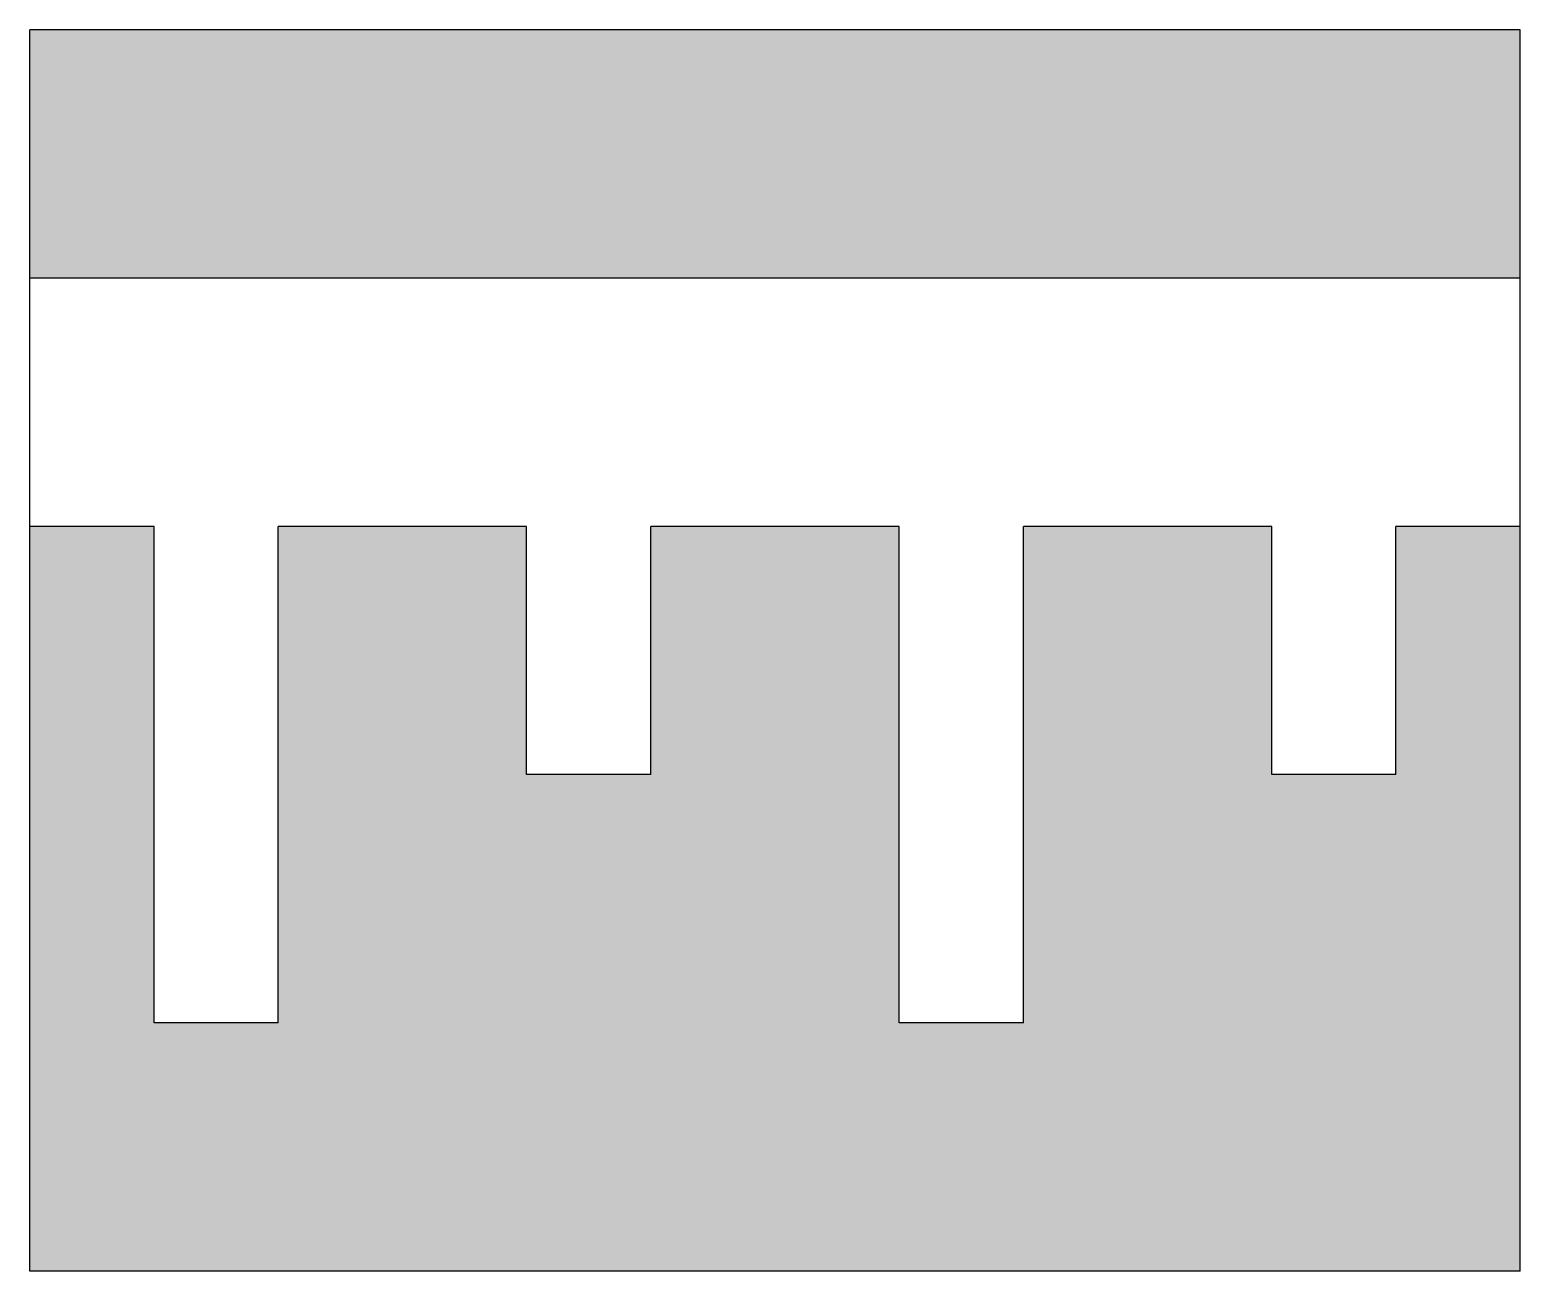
# Model space of a CAD drawing. Header units: metres. Extents: x 0 to 1.2, y 0 to 1.
import ezdxf

# ---------------------------------------------------------------- set-up
doc = ezdxf.new("R2010")
doc.units = ezdxf.units.M
doc.header["$LTSCALE"] = 0.2

msp = doc.modelspace()

# ---------------------------------------------------------------- hatches: boundary and pattern name
h = msp.add_hatch(color=254)
h.dxf.hatch_style = 1
h.paths.add_polyline_path([(1.2, 1), (0, 1), (0, 0.8), (1.2, 0.8)])
h.paths.add_polyline_path([(0.7, 0.6), (0.5, 0.6), (0.5, 0.4), (0.4, 0.4), (0.4, 0.6), (0.2, 0.6), (0.2, 0.2), (0.1, 0.2), (0.1, 0.6), (0, 0.6), (0, 0), (1.2, 0), (1.2, 0.6), (1.1, 0.6), (1.1, 0.4), (1, 0.4), (1, 0.6), (0.8, 0.6), (0.8, 0.2), (0.7, 0.2)])

# ---------------------------------------------------------------- linework, layer by layer
for p, q in [((1.2, 1), (0, 1)), ((0, 0), (0, 1)), ((1.2, 0), (1.2, 1)), ((1.2, 0.8), (0, 0.8)), ((0.1, 0.6), (0, 0.6)), ((0.1, 0.2), (0.1, 0.6)), ((0.2, 0.2), (0.2, 0.6)), ((0.4, 0.6), (0.2, 0.6)), ((0.4, 0.4), (0.4, 0.6)), ((0.5, 0.4), (0.5, 0.6)), ((0.7, 0.6), (0.5, 0.6)), ((0.7, 0.2), (0.7, 0.6)), ((0.8, 0.2), (0.8, 0.6)), ((1, 0.6), (0.8, 0.6)), ((1, 0.4), (1, 0.6)), ((1.2, 0.6), (1.1, 0.6)), ((1.1, 0.4), (1.1, 0.6)), ((0.5, 0.4), (0.4, 0.4)), ((1.1, 0.4), (1, 0.4)), ((0.2, 0.2), (0.1, 0.2)), ((0.8, 0.2), (0.7, 0.2)), ((1.2, 0), (0, 0))]:
    msp.add_line(p, q)

doc.saveas('drawing.dxf')
